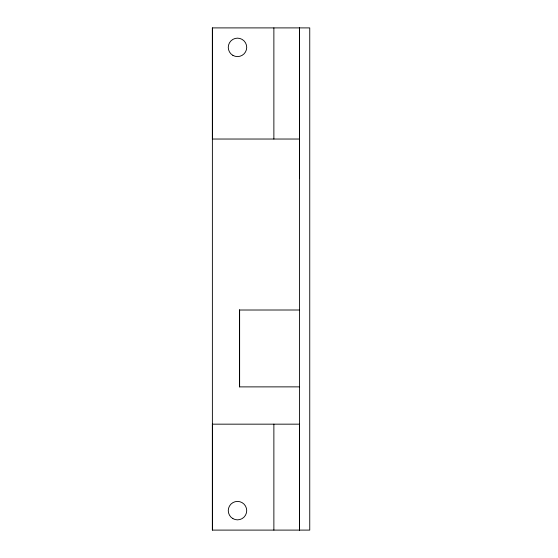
<?xml version="1.0" encoding="UTF-8"?>
<svg xmlns="http://www.w3.org/2000/svg" width="558" height="558" viewBox="0 0 558 558"><rect width="100%" height="100%" fill="white"/><g stroke="black" fill="none" stroke-linecap="round" stroke-linejoin="round"><path stroke-width="0.84" d="M299.5 139.033L212.382 139.033L212.382 27.9L309.746 27.9L309.746 530.1L212.382 530.1L212.382 424.164L299.5 424.164L299.5 530.1L299.5 27.9L299.5 178.051M273.873 530.1L273.873 424.164M273.873 139.033L273.873 27.9M299.5 386.868L239.542 386.889L239.542 310.018L299.5 310.004M239.542 320.271L239.542 310.018M239.626 310.018L239.626 386.889M212.382 27.9L212.382 530.1M232.881 518.612A9.221 9.221 0 0 0 246.713 510.626A9.221 9.221 0 0 0 232.881 502.639A9.221 9.221 0 0 0 232.881 518.612M232.881 55.361A9.221 9.221 0 0 0 246.713 47.374A9.221 9.221 0 0 0 232.881 39.388A9.221 9.221 0 0 0 232.881 55.361"/></g></svg>
